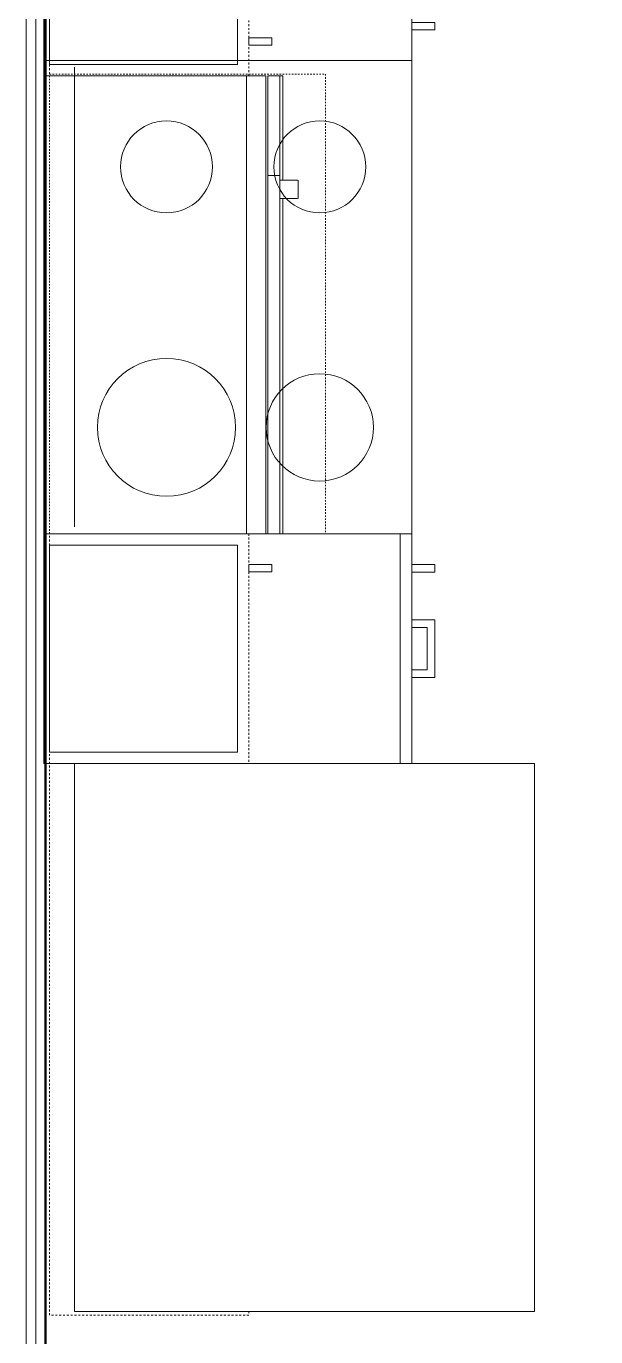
# Model space of a CAD drawing. Header units: inches. Extents: x -4218 to -1830, y 9767 to 12426.
# Drawn here: x -2932.5 to -2895.4, y 10061.9 to 10147.4 of the extents above; entities that cross this region are included whole.
import ezdxf

# ---------------------------------------------------------------- set-up
doc = ezdxf.new("R2010")
doc.units = ezdxf.units.IN
doc.header["$MEASUREMENT"] = 0
doc.linetypes.add('Dash', pattern=[0.25, 0.125, -0.125])
doc.linetypes.add('Overhead', pattern=[0.15625, 0.09375, -0.0625])
for name, color, linetype, lineweight in [('0-1', 7, 'Continuous', 5), ('0-2', 10, 'Continuous', 9), ('A-WALL-2', 250, 'Continuous', 13), ('A-WALL-7', 113, 'Continuous', 9), ('I-WALL-1', 7, 'Continuous', 50), ('Q-CASE-1', 252, 'Continuous', 9), ('Q-CASE-2', 10, 'Continuous', 9), ('Q-CASE-3', 253, 'Continuous', 9), ('Q-CASE-4', 252, 'Dash', 9), ('Q-CASE-5', 10, 'Dash', 9), ('Q-CASE-7', 253, 'Dash', 9), ('Q-CASE-8', 254, 'Continuous', 9), ('Q-SPCQ-1', 10, 'Continuous', 9), ('Q-SPCQ-2', 91, 'Overhead', 9)]:
    doc.layers.add(name, color=color, linetype=linetype, lineweight=lineweight)

# ---------------------------------------------------------------- blocks, each defined once
blk = doc.blocks.new('Refrigerator_-_Side-by-Side_6047 - 36_ X 30_-345559-BACKGROUND - RCP - 1ST FLOOR')
at = {"layer": 'Q-SPCQ-1'}
for p, q in [((17.875, 14.422), (-17.875, 14.422)), ((-17.875, 14.422), (-17.875, -15.578)), ((17.875, -15.578), (17.875, 14.422)), ((-17.875, -15.578), (17.875, -15.578))]:
    blk.add_line(p, q, dxfattribs=at)
blk = doc.blocks.new('Range - 24_ x 30_-2320547-BACKGROUND - RCP - 1ST FLOOR')
at = {"layer": 'Q-SPCQ-1'}
blk.add_line((0, 22), (30, 22), dxfattribs=at)
for centre, radius, start, end in [((6.5, 16), 4.5, 360, 180), ((23.5, 16), 3, 360, 180), ((6.5, 16), 4.5, 180, 360), ((23.5, 16), 3, 180, 0), ((6.5, 6), 3.5, 360, 180), ((23.5, 6), 3, 360, 180), ((6.5, 6), 3.5, 180, 0), ((23.5, 6), 3, 180, 360)]:
    blk.add_arc(centre, radius, start, end, dxfattribs=at)
blk = doc.blocks.new('300 Series Wall Hung Cabinet_301 - 12_ x 27_-2529027-BACKGROUND - RCP - 1ST FLOOR')
at = {"layer": 'Q-CASE-1'}
for p, q in [((-5.25, -12.438), (-5.25, -0.188)), ((5.25, -0.188), (5.25, -12.438)), ((5.25, -12.438), (-5.25, -12.438)), ((-3.512, -13.188), (-4, -13.188)), ((-4, -13.188), (-4, -14.687)), ((-3.512, -14.687), (-3.512, -13.188)), ((-4, -14.687), (-3.512, -14.687))]:
    blk.add_line(p, q, dxfattribs=at)
at = {"layer": 'Q-CASE-3'}
blk.add_line((-5.25, -0.188), (5.25, -0.188), dxfattribs=at)
at = {"layer": 'Q-CASE-4'}
for p, q in [((-6, -0.188), (-6, -13.188)), ((6, -13.188), (6, -0.188)), ((-6, -13.188), (6, -13.188))]:
    blk.add_line(p, q, dxfattribs=at)
at = {"layer": 'Q-CASE-7'}
blk.add_line((6, -0.188), (-6, -0.188), dxfattribs=at)
blk = doc.blocks.new('30quot_MicrowaveVent_11166 - 70cm miele oven-V53-BACKGROUND - RCP - 1ST FLOOR')
at = {"layer": 'Q-CASE-1'}
for p, q in [((-14.203, -0.375), (-14.203, -13.228)), ((15.679, -13.228), (15.679, -0.375)), ((-14.203, -13.228), (-14.203, -14.488)), ((15.679, -13.228), (-14.203, -13.228)), ((15.679, -14.488), (15.679, -13.228)), ((-14.203, -14.488), (15.679, -14.488)), ((9.183, -14.606), (-14.203, -14.606)), ((-14.203, -14.606), (-14.203, -15.394)), ((-14.203, -15.394), (-14.203, -15.599)), ((-14.203, -15.394), (9.183, -15.394)), ((7.687, -15.394), (7.687, -16.55)), ((8.879, -16.55), (8.879, -15.394)), ((9.183, -14.606), (9.183, -15.394)), ((15.679, -14.606), (9.183, -14.606)), ((9.183, -14.606), (9.183, -15.394)), ((9.183, -15.394), (15.679, -15.394)), ((15.679, -14.606), (15.679, -15.394)), ((15.679, -15.586), (15.679, -15.394)), ((-14.203, -15.599), (7.687, -15.599)), ((8.879, -15.599), (15.679, -15.599)), ((15.679, -15.599), (15.679, -15.586)), ((7.687, -16.599), (8.879, -16.599))]:
    blk.add_line(p, q, dxfattribs=at)
at = {"layer": 'Q-CASE-3'}
for p, q in [((-14.203, -0.101), (-14.203, -0.375)), ((15.679, -0.375), (15.679, -0.101))]:
    blk.add_line(p, q, dxfattribs=at)
at = {"layer": 'Q-CASE-8'}
for p, q in [((-14.203, 0), (-14.203, -0.101)), ((15.679, 0), (-14.203, 0)), ((15.679, -0.101), (15.679, 0))]:
    blk.add_line(p, q, dxfattribs=at)
blk = doc.blocks.new('Base Cabinet Corner 197 - Base Cabinet Corner 197-2565125-BACKGROUND - RCP - 1ST FLOOR')
at = {"layer": 'Q-CASE-2'}
for p, q in [((-23.262, 0), (12.738, 0)), ((-23.262, -36), (-23.262, 0)), ((12.738, 0), (12.738, -24)), ((0.738, -23.25), (0.738, -36)), ((12.738, -23.25), (0.738, -23.25)), ((0.738, -23.25), (0.738, -24)), ((0.738, -24), (0.738, -36)), ((12.738, -24), (0.738, -24)), ((10.726, -24), (10.238, -24)), ((10.238, -24), (10.238, -25.499)), ((10.726, -25.499), (10.726, -24)), ((10.238, -25.499), (10.726, -25.499)), ((2.233, -33.512), (0.734, -33.512)), ((0.734, -33.512), (0.734, -34)), ((0.734, -34), (2.233, -34)), ((2.233, -34), (2.233, -33.512)), ((0.738, -36), (-23.262, -36))]:
    blk.add_line(p, q, dxfattribs=at)
blk = doc.blocks.new('300 Series Wall Hung Cabinet_301 - 15_ x 27_-2759284-BACKGROUND - RCP - 1ST FLOOR')
at = {"layer": 'Q-CASE-1'}
for p, q in [((-5.012, 14.687), (-5.5, 14.687)), ((-5.5, 14.687), (-5.5, 13.188)), ((-5.012, 13.188), (-5.012, 14.687)), ((-5.5, 13.188), (-5.012, 13.188)), ((-6.75, 0.187), (-6.75, 12.438)), ((-6.75, 12.438), (6.75, 12.438)), ((6.75, 12.438), (6.75, 0.187))]:
    blk.add_line(p, q, dxfattribs=at)
at = {"layer": 'Q-CASE-3'}
blk.add_line((6.75, 0.187), (-6.75, 0.187), dxfattribs=at)
at = {"layer": 'Q-CASE-4'}
for p, q in [((-7.5, 0.187), (-7.5, 13.188)), ((-7.5, 13.188), (7.5, 13.188)), ((7.5, 1.813), (7.5, 0.187))]:
    blk.add_line(p, q, dxfattribs=at)
at = {"layer": 'Q-CASE-7'}
for p, q in [((7.5, 13.188), (7.5, 1.813)), ((7.5, 0.187), (-7.5, 0.187))]:
    blk.add_line(p, q, dxfattribs=at)
blk = doc.blocks.new('300 Series Wall Hung Cabinet_302 - 36_ X 9_-V58-BACKGROUND - RCP - 1ST FLOOR')
at = {"layer": 'Q-CASE-4'}
blk.add_line((-18, 0.187), (-18, 1.813), dxfattribs=at)
at = {"layer": 'Q-CASE-5'}
for p, q in [((17.75, 13.188), (18, 13.188)), ((18, 13.188), (18, 0.187)), ((18, 0.187), (-18, 0.187))]:
    blk.add_line(p, q, dxfattribs=at)
at = {"layer": 'Q-CASE-7'}
blk.add_line((-18, 1.813), (-18, 13.188), dxfattribs=at)
blk = doc.blocks.new('Single Door 1 Drawer 211 - 211 Base Cabinet Single Door1 Drawer 15_-2709718-BACKGROUND - RCP - 1ST FLOOR')
at = {"layer": 'Q-CASE-2'}
for p, q in [((-11.262, -23.25), (-11.262, 0)), ((-11.262, 0), (3.738, 0)), ((3.738, 0), (3.738, -23.25)), ((-11.262, -23.25), (-11.262, -24)), ((3.738, -23.25), (-11.262, -23.25)), ((3.738, -24), (3.738, -23.25)), ((-11.262, -24), (3.738, -24)), ((-5.138, -24), (-5.637, -24)), ((-5.637, -25.5), (-5.637, -24)), ((-5.138, -25.001), (-5.138, -24)), ((-2.387, -25.001), (-2.387, -24)), ((-2.387, -24), (-1.887, -24)), ((-1.887, -24), (-1.887, -25.5)), ((1.726, -24), (1.238, -24)), ((1.238, -24), (1.238, -25.499)), ((1.726, -25.499), (1.726, -24)), ((-1.887, -25.5), (-5.637, -25.5)), ((-5.138, -25.001), (-2.387, -25.001)), ((1.238, -25.499), (1.726, -25.499))]:
    blk.add_line(p, q, dxfattribs=at)
blk = doc.blocks.new('Range_Hood_386 - 30_ Wide-V93-BACKGROUND - RCP - 1ST FLOOR')
at = {"layer": 'Q-SPCQ-2'}
for p, q in [((-15, -6), (-15, 12)), ((-15, 12), (15, 12)), ((15, 12), (15, -6)), ((15, -6), (-15, -6))]:
    blk.add_line(p, q, dxfattribs=at)
blk = doc.blocks.new('CTR - 1st Phase - Unit Layouts_rvt-1-BACKGROUND - RCP - 1ST FLOOR')
at = {"layer": 'A-WALL-7'}
for p, q in [((-2931.375, 10181.164), (-2931.375, 10099.283)), ((-2931.375, 10099.283), (-2931.375, 10181.164)), ((-2907.375, 10112.271), (-2907.375, 10147.164)), ((-2907.375, 10147.164), (-2907.375, 10112.271)), ((-2907.375, 10111.783), (-2907.375, 10112.271)), ((-2907.375, 10108.658), (-2907.375, 10111.783)), ((-2907.375, 10111.783), (-2907.375, 10108.658)), ((-2907.375, 10108.158), (-2907.375, 10108.658)), ((-2907.375, 10105.407), (-2907.375, 10108.158)), ((-2907.375, 10108.158), (-2907.375, 10105.407)), ((-2907.375, 10104.908), (-2907.375, 10105.407)), ((-2907.375, 10099.283), (-2907.375, 10104.908)), ((-2907.375, 10104.908), (-2907.375, 10099.283)), ((-2931.375, 10099.283), (-2931.274, 10099.283)), ((-2931.274, 10099.283), (-2931.375, 10099.283)), ((-2931.274, 10099.283), (-2929.375, 10099.283)), ((-2929.375, 10099.283), (-2931.274, 10099.283)), ((-2929.375, 10099.283), (-2907.375, 10099.283))]:
    blk.add_line(p, q, dxfattribs=at)
at = {"layer": '0-2'}
blk.add_blockref('Base Cabinet Corner 197 - Base Cabinet Corner 197-2565125-BACKGROUND - RCP - 1ST FLOOR', (-2908.113, 10181.164), dxfattribs=at)
for name, p, rotation in [('300 Series Wall Hung Cabinet_301 - 12_ x 27_-2529027-BACKGROUND - RCP - 1ST FLOOR', (-2931.188, 10150.164), 89.99999999998946), ('Range_Hood_386 - 30_ Wide-V93-BACKGROUND - RCP - 1ST FLOOR', (-2919, 10129.283), 89.99999999997992), ('Range - 24_ x 30_-2320547-BACKGROUND - RCP - 1ST FLOOR', (-2907.375, 10114.727), 89.9999999999884), ('30quot_MicrowaveVent_11166 - 70cm miele oven-V53-BACKGROUND - RCP - 1ST FLOOR', (-2931.375, 10128.486), 89.99999999999034), ('Single Door 1 Drawer 211 - 211 Base Cabinet Single Door1 Drawer 15_-2709718-BACKGROUND - RCP - 1ST FLOOR', (-2931.375, 10110.545), 89.9999999999851), ('300 Series Wall Hung Cabinet_301 - 15_ x 27_-2759284-BACKGROUND - RCP - 1ST FLOOR', (-2931.188, 10106.783), 269.9999999999895), ('300 Series Wall Hung Cabinet_302 - 36_ X 9_-V58-BACKGROUND - RCP - 1ST FLOOR', (-2931.188, 10081.283), 269.9999999999895), ('Refrigerator_-_Side-by-Side_6047 - 36_ X 30_-345559-BACKGROUND - RCP - 1ST FLOOR', (-2914.953, 10081.408), 89.99999999999312)]:
    blk.add_blockref(name, p, dxfattribs=dict(at, rotation=rotation))
blk = doc.blocks.new('CTR - 1st Phase - Common Walls_rvt-1-BACKGROUND - RCP - 1ST FLOOR')
at = {"layer": 'A-WALL-2'}
for p, q in [((-2932.524, 10373.414), (-2932.524, 10018.089)), ((-2931.899, 10373.414), (-2931.899, 10018.089))]:
    blk.add_line(p, q, dxfattribs=at)
at = {"layer": 'I-WALL-1'}
blk.add_line((-2931.274, 10373.414), (-2931.274, 10018.089), dxfattribs=at)

msp = doc.modelspace()

# ---------------------------------------------------------------- block references
at = {"layer": '0-1'}
for name in ['CTR - 1st Phase - Unit Layouts_rvt-1-BACKGROUND - RCP - 1ST FLOOR', 'CTR - 1st Phase - Common Walls_rvt-1-BACKGROUND - RCP - 1ST FLOOR']:
    msp.add_blockref(name, (0, 0), dxfattribs=at)

doc.saveas('drawing.dxf')
